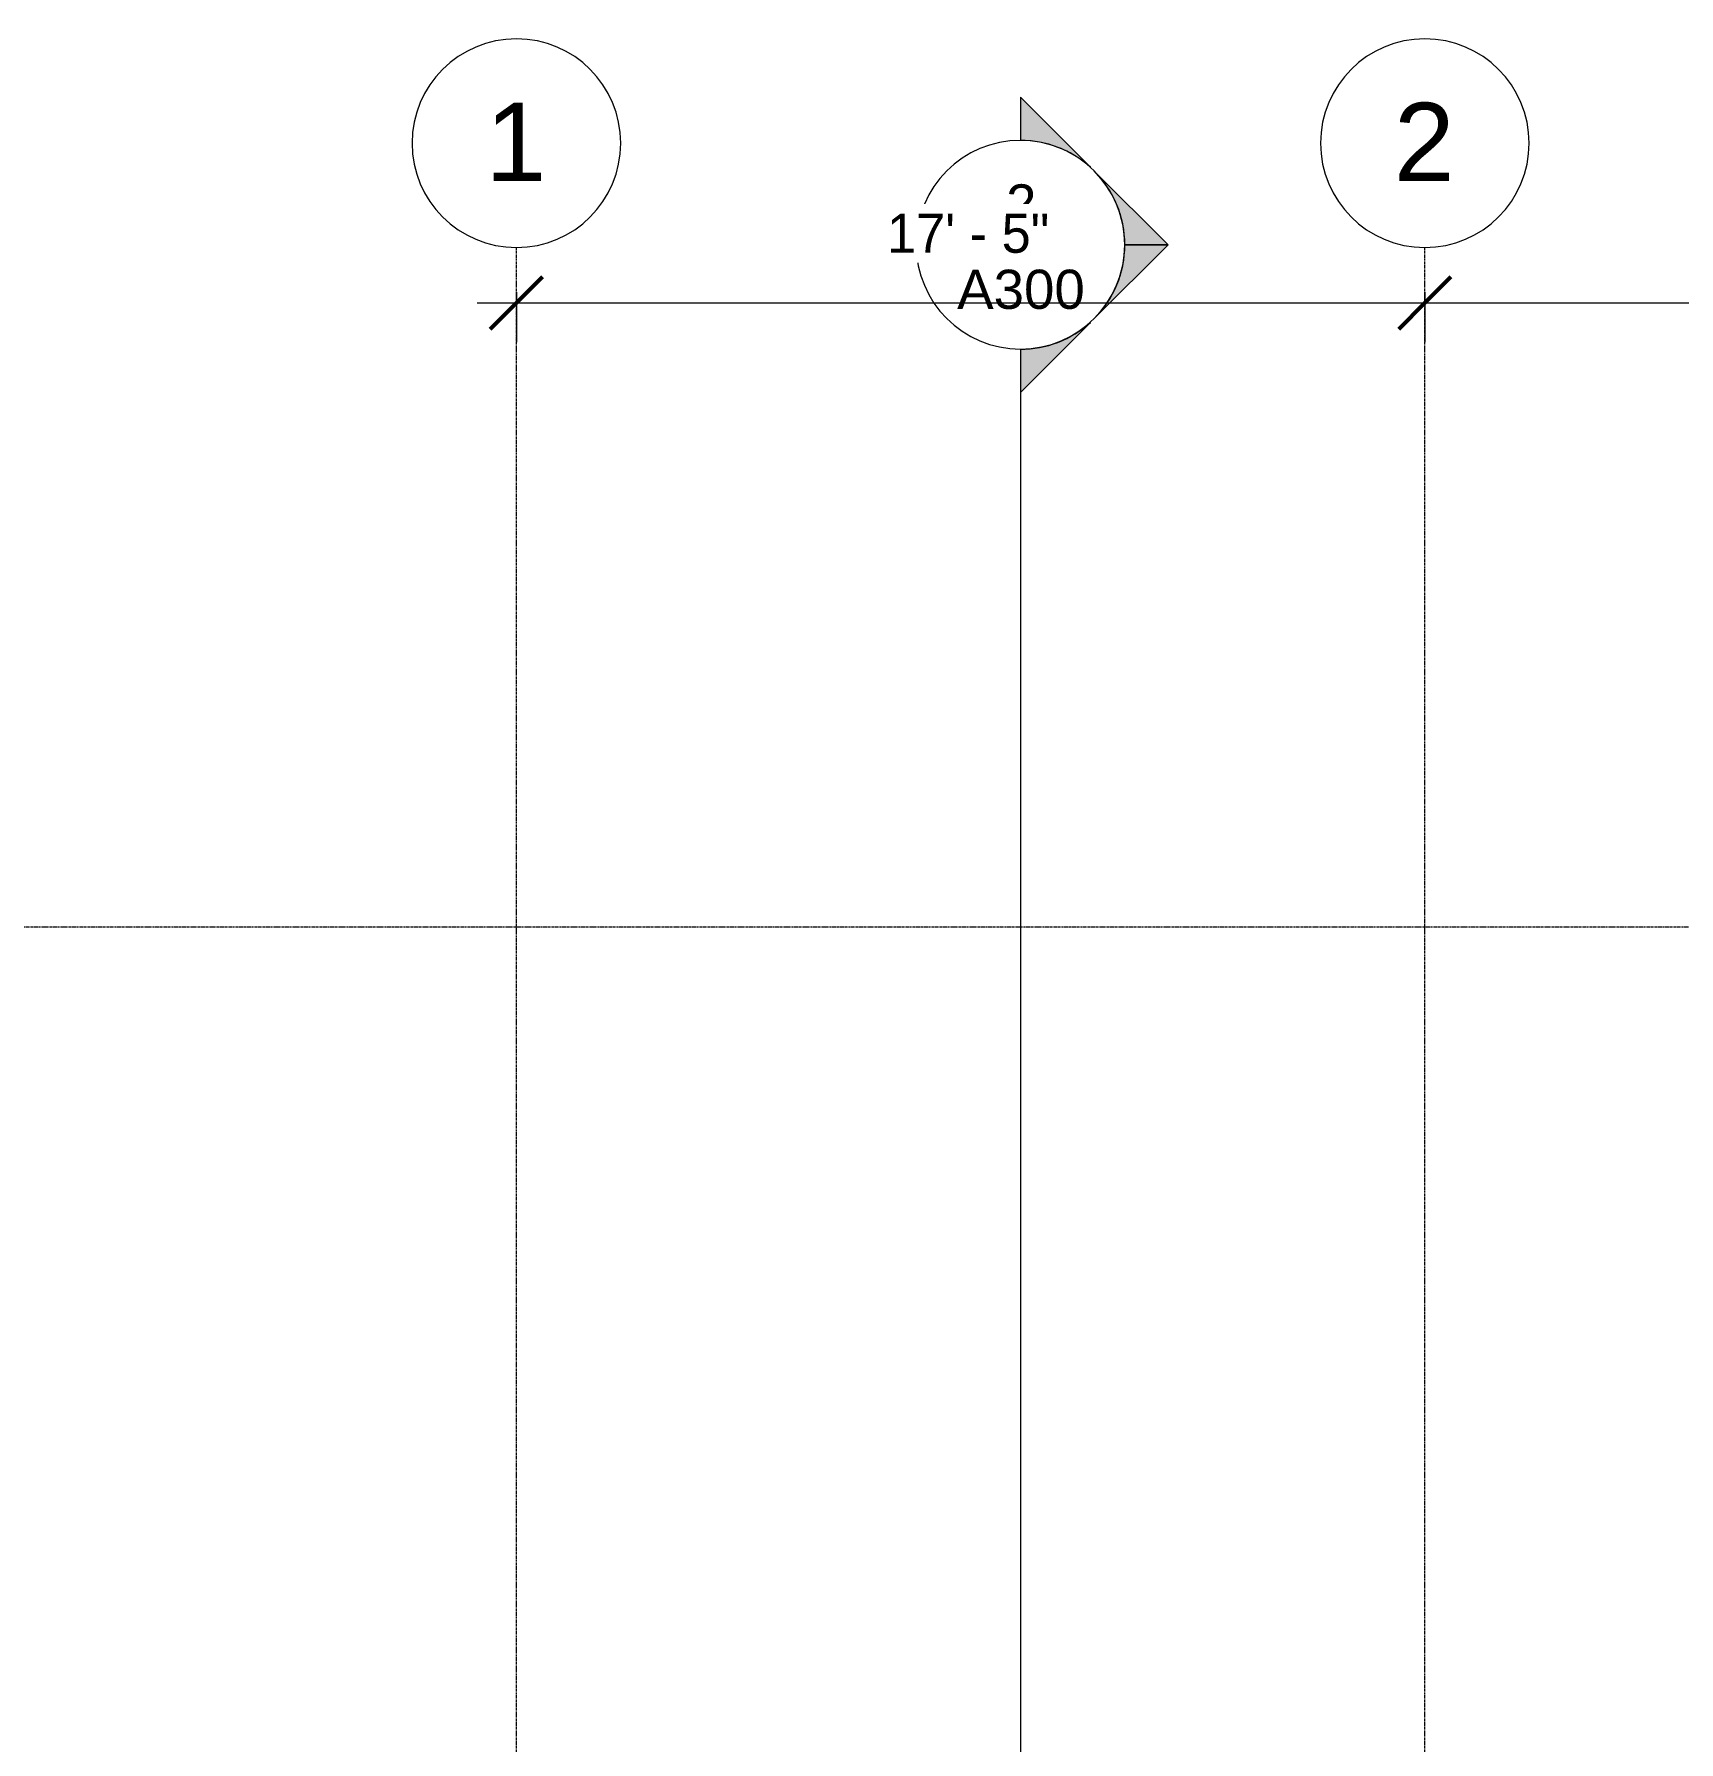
# Model space of a CAD drawing. Header units: inches. Extents: x -4139 to -1227, y 10223 to 12021.
# Drawn here: x -3661.1 to -3282.8, y 11573 to 11965.8 of the extents above; entities that cross this region are included whole.
import ezdxf

# ---------------------------------------------------------------- set-up
doc = ezdxf.new("R2010")
doc.units = ezdxf.units.IN
doc.header["$MEASUREMENT"] = 0
doc.linetypes.add('Grid Line 1_2_', pattern=[0.875, 0.5, -0.125, 0.125, -0.125])
for name, color, linetype, lineweight in [('A-ANNO-DIMS', 211, 'Continuous', 9), ('A-ANNO-DIMS-96', 211, 'Continuous', 9), ('G-ANNO-SYMB', 111, 'Continuous', 9), ('S-GRID', 1, 'Continuous', 9), ('S-GRID-IDEN', 1, 'Continuous', 9)]:
    doc.layers.add(name, color=color, linetype=linetype, lineweight=lineweight)
doc.styles.add('Arial', font='arial.ttf', dxfattribs={"height": 18})
doc.styles.add('Arial_1', font='arial.ttf', dxfattribs={"height": 9})
doc.styles.add('Century Gothic_1', font='ufonts.com_century-gothic.ttf', dxfattribs={"height": 9})
doc.dimstyles.new('OD__1_16__Tol__', dxfattribs={"dimscale": 12, "dimtxt": 9.397514, "dimasz": 1, "dimexe": 0.75, "dimexo": 0.5, "dimgap": 0.75, "dimtad": 1, "dimdec": 4, "dimrnd": 0.0625, "dimzin": 3, "dimdsep": 46, "dimlunit": 4, "dimtxsty": 'Century Gothic_1', "dimblk1": 'OBLIQUE', "dimblk2": 'OBLIQUE', "dimsah": 1, "dimcen": 0.09, "dimdle": 0.75, "dimazin": 0, "dimtfac": 1, "dimtdec": 4, "dimtix": 1, "dimtmove": 0, "dimatfit": 3, "dimfxl": 1, "dimtvp": 1, "dimtfill": 1, "dimfrac": 2, "dimtolj": 1, "dimtzin": 0, "dimarcsym": 2})

# ---------------------------------------------------------------- blocks, each defined once
blk = doc.blocks.new('Section - Section Head - Filled-22785-FLOOR PLAN - 1ST FLOOR PLAN')
at = {"layer": 'G-ANNO-SYMB'}
h = blk.add_hatch(color=256, dxfattribs=at)
edge = h.paths.add_edge_path(flags=0)
edge.add_line((-0.4268, 0.1768), (-0.25, 0.3536))
edge.add_line((-0.25, 0.3536), (-0.25, 0.25))
edge.add_arc((-0.25, 0), 0.25, 90, 135)
h = blk.add_hatch(color=256, dxfattribs=at)
edge = h.paths.add_edge_path(flags=0)
edge.add_arc((-0.25, 0), 0.25, 45, 90)
edge.add_line((-0.25, 0.25), (-0.25, 0.3536))
edge.add_line((-0.25, 0.3536), (-0.0732, 0.1768))
h = blk.add_hatch(color=256, dxfattribs=at)
edge = h.paths.add_edge_path(flags=0)
edge.add_arc((-0.25, 0), 0.2503, 137.9216, 180)
edge.add_line((-0.5003, 0), (-0.6036, 0))
edge.add_line((-0.6036, 0), (-0.4358, 0.1678))
h = blk.add_hatch(color=256, dxfattribs=at)
edge = h.paths.add_edge_path(flags=0)
edge.add_line((-0.0642, 0.1678), (0.1036, 0))
edge.add_line((0.1036, 0), (0.0003, 0))
edge.add_arc((-0.25, 0), 0.2503, 0, 42.0784)
for p, q in [((-0.25, 0.3536), (-0.4268, 0.1768)), ((-0.25, 0.25), (-0.25, 0.3536)), ((-0.0732, 0.1768), (-0.25, 0.3536)), ((-0.25, 0.3536), (-0.25, 0.25)), ((-0.4358, 0.1678), (-0.6036, 0)), ((0.1036, 0), (-0.0642, 0.1678)), ((-0.6036, 0), (-0.5003, 0)), ((0.0003, 0), (0.1036, 0))]:
    blk.add_line(p, q, dxfattribs=at)
for centre, radius, start, end in [((-0.2503, 0), 0.25, 360, 180), ((-0.25, 0), 0.25, 90, 135), ((-0.25, 0), 0.25, 45, 90), ((-0.25, 0), 0.2503, 137.9216, 180), ((-0.25, 0), 0.2503, 0, 42.0784), ((-0.2503, 0), 0.25, 180, 360)]:
    blk.add_arc(centre, radius, start, end, dxfattribs=at)
blk = doc.blocks.new('DIMBLOCK8-FLOOR PLAN - 1ST FLOOR PLAN')
at = {"layer": 'A-ANNO-DIMS-96', "lineweight": 50}
for p, q in [((-3550.2, 11903.96), (-3544.2, 11909.96)), ((-3341.2, 11903.96), (-3335.2, 11909.96)), ((-3550.2, 11903.96), (-3556.2, 11897.96)), ((-3341.2, 11903.96), (-3347.2, 11897.96))]:
    blk.add_line(p, q, dxfattribs=at)
at = {"layer": 'A-ANNO-DIMS-96'}
for p, q in [((-3550.2, 11906.45), (-3550.2, 11894.96)), ((-3550.2, 11903.96), (-3550.2, 11906.45)), ((-3341.2, 11906.45), (-3341.2, 11894.96)), ((-3341.2, 11903.96), (-3341.2, 11906.45)), ((-3559.2, 11903.96), (-3341.2, 11903.96))]:
    blk.add_line(p, q, dxfattribs=at)
at = {"layer": 'A-ANNO-DIMS-96', "color": 0, "insert": (-3464.95, 11924.5), "char_height": 9, "width": 46.1821, "attachment_point": 1, "line_spacing_factor": 0.984502, "style": 'Century Gothic_1', "bg_fill": 3, "box_fill_scale": 1.25, "bg_fill_color": 256, "bg_fill_true_color": 13158600, "bg_fill_transparency": 0}
blk.add_mtext('17\' - 5"', dxfattribs=at)
blk = doc.blocks.new('_Oblique')
at = {"color": 0, "linetype": 'ByBlock', "lineweight": -2}
blk.add_line((-0.5, -0.5), (0.5, 0.5), dxfattribs=at)
blk = doc.blocks.new('DIMBLOCK9-FLOOR PLAN - 1ST FLOOR PLAN')
at = {"layer": 'A-ANNO-DIMS-96', "lineweight": 50}
for p, q in [((-3341.2, 11903.96), (-3335.2, 11909.96)), ((-3057.2, 11903.96), (-3051.2, 11909.96)), ((-3341.2, 11903.96), (-3347.2, 11897.96)), ((-3057.2, 11903.96), (-3063.2, 11897.96))]:
    blk.add_line(p, q, dxfattribs=at)
at = {"layer": 'A-ANNO-DIMS-96'}
for p, q in [((-3341.2, 11906.45), (-3341.2, 11894.96)), ((-3341.2, 11903.96), (-3341.2, 11906.45)), ((-3057.2, 11906.45), (-3057.2, 11894.96)), ((-3057.2, 11903.96), (-3057.2, 11906.45)), ((-3341.2, 11903.96), (-3057.2, 11903.96))]:
    blk.add_line(p, q, dxfattribs=at)
at = {"layer": 'A-ANNO-DIMS-96', "color": 0, "insert": (-3218.45, 11924.5), "char_height": 9, "width": 46.1821, "attachment_point": 1, "line_spacing_factor": 0.984502, "style": 'Century Gothic_1', "bg_fill": 3, "box_fill_scale": 1.25, "bg_fill_color": 256, "bg_fill_true_color": 13158600, "bg_fill_transparency": 0}
blk.add_mtext('23\' - 8"', dxfattribs=at)
blk = doc.blocks.new('Grid - Grid Head - Circle-50561-FLOOR PLAN - 1ST FLOOR PLAN')
at = {"layer": 'S-GRID-IDEN'}
for start, end in [(360, 180), (180, 360)]:
    blk.add_arc((0, 0), 0.25, start, end, dxfattribs=at)

msp = doc.modelspace()

# ---------------------------------------------------------------- linework, layer by layer
at = {"layer": 'G-ANNO-SYMB'}
msp.add_line((-3434.23256, 11893.32354), (-3434.23256, 10232.42566), dxfattribs=at)
at = {"layer": 'S-GRID', "linetype": 'Grid Line 1_2_'}
msp.add_line((-1362.80331, 11760.39539), (-3750.49332, 11760.39539), dxfattribs=at)

# ---------------------------------------------------------------- block references
at = {"layer": 'G-ANNO-SYMB', "xscale": 95.99999999999994, "yscale": 95.99999999999994, "zscale": 95.99999999999994, "rotation": 269.9999999999996}
msp.add_blockref('Section - Section Head - Filled-22785-FLOOR PLAN - 1ST FLOOR PLAN', (-3434.23256, 11893.32354), dxfattribs=at)

# ---------------------------------------------------------------- texts
at = {"layer": 'G-ANNO-SYMB', "char_height": 9, "attachment_point": 1}
for s, insert, width, style in [('2', (-3437.55354, 11931.23217), 8.484, 'Arial_1'), ('---', (-3440.20485, 11922.72548), 15.453, 'Century Gothic_1'), ('A300', (-3448.79763, 11911.59593), 35.754, 'Arial_1')]:
    msp.add_mtext(s, dxfattribs=dict(at, insert=insert, width=width, style=style))
at = {"layer": 'S-GRID-IDEN', "char_height": 18, "width": 16.968, "attachment_point": 1, "style": 'Arial'}
for s, insert in [('1', (-3557.33228, 11950.00014)), ('2', (-3348.33228, 11950.00014))]:
    msp.add_mtext(s, dxfattribs=dict(at, insert=insert))

# ---------------------------------------------------------------- next in the draw order: dimensions: what is measured, and where the dimension line sits
at = {"layer": 'A-ANNO-DIMS'}
dim = msp.add_linear_dim(base=(-3341.20325, 11903.96198), p1=(-3550.20325, 11912.44726), p2=(-3341.20325, 11912.44726), dimstyle='OD__1_16__Tol__', override={"dimpost": '<>', "dimfxl": 209}, dxfattribs=at)
dim.commit()
dim.dimension.update_dxf_attribs({"geometry": 'DIMBLOCK8-FLOOR PLAN - 1ST FLOOR PLAN', "text_midpoint": (-3445.70325, 11917.57516)})

# ---------------------------------------------------------------- next in the draw order: linework, layer by layer
at = {"layer": 'S-GRID', "linetype": 'Grid Line 1_2_'}
msp.add_line((-3550.20325, 10413.09146), (-3550.20325, 11916.7122), dxfattribs=at)

# ---------------------------------------------------------------- next in the draw order: block references
at = {"layer": 'S-GRID-IDEN', "xscale": 95.99999999999994, "yscale": 95.99999999999994, "zscale": 95.99999999999994}
msp.add_blockref('Grid - Grid Head - Circle-50561-FLOOR PLAN - 1ST FLOOR PLAN', (-3550.20325, 11940.7122), dxfattribs=at)

# ---------------------------------------------------------------- next in the draw order: dimensions: what is measured, and where the dimension line sits
at = {"layer": 'A-ANNO-DIMS'}
dim = msp.add_linear_dim(base=(-3057.20325, 11903.96198), p1=(-3341.20325, 11912.44726), p2=(-3057.20325, 11912.44726), dimstyle='OD__1_16__Tol__', override={"dimpost": '<>', "dimfxl": 284}, dxfattribs=at)
dim.commit()
dim.dimension.update_dxf_attribs({"geometry": 'DIMBLOCK9-FLOOR PLAN - 1ST FLOOR PLAN', "text_midpoint": (-3199.20325, 11917.68835)})

# ---------------------------------------------------------------- next in the draw order: linework, layer by layer
at = {"layer": 'S-GRID', "linetype": 'Grid Line 1_2_'}
msp.add_line((-3341.20325, 10413.09146), (-3341.20325, 11916.7122), dxfattribs=at)

# ---------------------------------------------------------------- next in the draw order: block references
at = {"layer": 'S-GRID-IDEN', "xscale": 95.99999999999994, "yscale": 95.99999999999994, "zscale": 95.99999999999994}
msp.add_blockref('Grid - Grid Head - Circle-50561-FLOOR PLAN - 1ST FLOOR PLAN', (-3341.20325, 11940.7122), dxfattribs=at)

doc.saveas('drawing.dxf')
